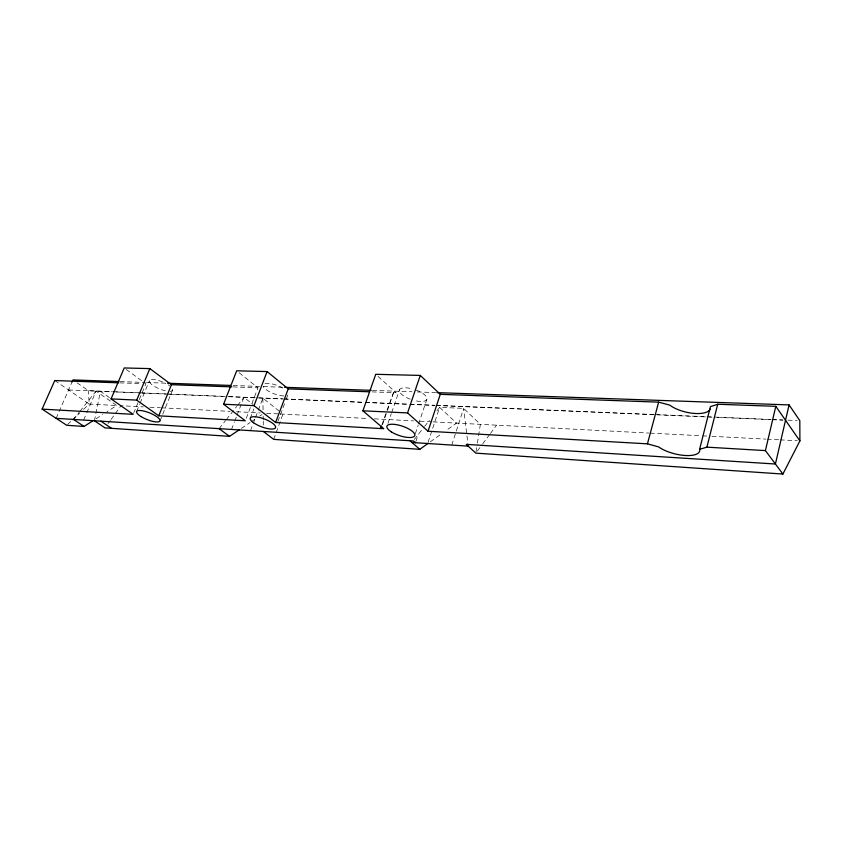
<?xml version="1.0" encoding="UTF-8"?>
<svg xmlns="http://www.w3.org/2000/svg" width="842" height="842" viewBox="0 0 842 842"><rect width="100%" height="100%" fill="white"/><g stroke="black" fill="none" stroke-linecap="round" stroke-linejoin="round"><path stroke-width="0.63" stroke-dasharray="4.21 3.16" d="M476.014 451.88L477.203 444.365M477.403 443.113L480.361 424.336L463.637 408.391L439.619 407.349L436.451 411.37M94.409 420.758L100.419 391.298L109.702 397.792M451.765 445.081L463.637 408.391L467.889 443.534M428.073 442.282L439.619 407.349L456.564 423.105L446.06 430.588M415.348 433.641L418.179 425.168M418.59 423.958L426.683 399.761M415.864 441.534L418.232 434.504M387.952 423.379L391.267 413.727M391.688 412.517L399.571 389.572M381.963 424.821L386.667 411.212M387.088 409.97L394.14 390.941L382.142 425.715M273.692 439.366L282.965 414.106L280.954 412.517M277.86 421.495L284.554 403.644M286.333 398.876L288.122 394.119M250.484 430.672L252.779 424.652M253.242 423.442L255.073 418.632M255.536 417.432L257.831 411.412M258.294 410.212L262.883 398.171L279.954 411.717M250.221 418.4L253.863 408.907M246.243 418.327L251.4 404.897M251.863 403.676L257.968 387.804L238.718 372.417M231.508 429.462L234.276 422.326M234.729 421.147L236.57 416.39M237.034 415.201L243.938 397.371L253.01 404.465M159.959 421.021L172.547 390.214M136.615 411.496L139.572 404.392M140.067 403.202L149.434 380.689M133.636 413.169L145.876 383.794L142.782 381.531M83.621 420.074L86.21 414.032M86.726 412.833L96.072 391.12L116.691 405.497L106.902 411.791M56.119 418.327L71.959 382.163M108.039 423.663L110.334 420.495M111.102 419.442L121.037 405.728L143.35 406.875M477.361 451.059L481.971 444.85M482.75 443.808L489.676 434.493M490.444 433.462L496.591 425.178M414.306 439.492L423.779 427.462M424.568 426.462L429.325 420.421M219.12 428.673L225.519 420.6M226.319 419.59L236.728 406.454M237.528 405.444L243.938 397.371M73.486 419.421L79.137 412.348M79.937 411.338L96.072 391.12M67.644 424.389L71.391 420.853M72.328 419.969L79.822 412.906M83.569 409.37L89.189 404.076L116.691 405.497M430.315 441.829L441.861 433.588M241.412 428.378L250.063 422.568M251.137 421.842L255.463 418.937M259.789 416.032L261.946 414.59M96.03 418.769L102.556 414.58M120.238 381.584L145.203 382.457M146.519 382.5L166.232 383.184M233.245 385.52L262.157 386.531M263.472 386.573L283.175 387.267M372.532 390.383L411.948 391.751M417.211 391.94L435.609 392.582M119.848 382.868L140.667 383.605M233.066 386.91L257.968 387.804M372.101 391.888L396.14 392.751L377.69 376.058M77.054 382.794L88.389 390.656L112.018 391.646M113.323 391.709L138.267 392.751M139.583 392.814L165.832 393.919M167.137 393.972L223.583 396.35M228.835 396.571L282.649 398.845M283.964 398.897L364.028 402.276M365.344 402.329L408.654 404.16M409.97 404.213L434.914 405.265M436.219 405.318L654.118 414.517M655.423 414.569L713.185 417M714.49 417.064L770.935 419.442M772.251 419.495L782.744 419.937M787.996 420.158L797.185 420.547M68.549 389.951L114.775 391.909M116.08 391.962L140.867 393.014M142.172 393.067L168.263 394.172M169.568 394.224L226.972 396.656M228.277 396.708L257.831 397.961M259.094 398.013L282.586 399.003M283.891 399.055L363.997 402.444M365.312 402.497L408.644 404.328M409.959 404.392L434.914 405.444M436.219 405.497L711.985 417.158M717.237 417.379L771.083 419.653M772.398 419.716L782.902 420.158M149.908 407.223L160.412 407.76M161.727 407.833L229.982 411.37M236.549 411.706L260.178 412.927M266.63 413.264L279.197 413.917M280.449 413.98L367.807 418.506M374.332 418.842L413.485 420.874M420.011 421.21L431.757 421.821M433.062 421.884L648.908 433.062M650.213 433.125L701.428 435.777M702.733 435.851L706.68 436.051M711.932 436.324L765.757 439.114M767.073 439.177L778.892 439.798M780.208 439.861L797.269 440.745M54.772 380.531L89.189 404.076L88.389 390.656M126.279 369.47L141.751 380.773M262.883 398.171L263.083 410.98M263.157 416.106L263.22 419.958M263.23 421.232L263.293 425.084M172.599 389.162A12.493 3.81 22.1 0 1 170.147 391.277M165.337 390.783A12.493 3.81 22.1 0 1 149.339 381.131A12.493 3.81 22.1 0 1 165.6 383.331M168.242 384.836A12.493 3.81 22.1 0 1 169.726 385.868M283.796 395.908A13.377 4.463 20.7 0 1 263.199 386.478M265.009 383.51A13.377 4.463 20.7 0 1 282.607 388.004M416.116 390.067A14.535 5.284 18.7 0 1 426.989 399.076A14.535 5.284 18.7 0 1 413.78 400.329M410.212 399.171A14.535 5.284 18.7 0 1 399.329 390.172A14.535 5.284 18.7 0 1 412.464 388.899"/><path stroke-width="1.26" d="M789.08 404.907L775.419 464.016L466.279 444.376L475.825 453.133L782.902 474.046L799.9 440.882L799.816 420.653L789.08 404.907L436.924 392.625M782.902 474.046L765.41 450.596L775.808 406.328L717.7 404.255L710.416 406.644L699.597 449.333A23.481 8.683 14 0 1 685.314 455.501A23.481 8.683 14 0 1 658.676 446.934L647.445 443.839L428.041 431.251L407.56 412.927L362.902 410.812L375.753 374.301L420.274 375.427L440.282 394.33L658.644 402.139L669.748 405.128A23.208 9.241 13.5 0 0 693.261 413.338A23.208 9.241 13.5 0 0 710.216 409.086M699.597 449.333L706.912 447.155L717.7 404.255M647.445 443.839L658.644 402.139M428.041 431.251L440.282 394.33M407.56 412.927L420.274 375.427M381.542 426.063L380.689 428.536L381.71 426.957M362.902 410.812L383.763 428.715L275.597 422.516L288.227 388.888L267.103 371.564L236.686 370.796L223.572 404.223L245.296 420.779L158.738 415.811L136.709 400.108L111.07 398.897L124.216 367.954L149.855 368.607L171.463 384.71L231.75 386.867M223.572 404.223L254.021 405.665L267.103 371.564M158.738 415.811L171.463 384.71M136.709 400.108L149.855 368.607M71.959 382.163L72.938 379.931L118.922 381.542M92.767 420.863L84.074 426.452L66.707 425.273L42.1 409.117L54.772 380.531L118.543 382.815M263.388 431.483L273.692 439.366L419.811 449.323L428.21 443.324M94.409 420.758L104.987 427.883L229.529 436.356L239.254 429.83M167.547 383.236L230.613 385.436M284.491 387.309L371.217 390.33M288.227 388.888L369.48 391.793M56.119 418.327L413.506 440.987L415.474 442.713L468.205 446.144M706.912 447.155L765.41 450.596M42.1 409.117L133.152 414.338L111.07 398.897M410.001 440.798L411.938 442.482L415.474 442.713M73.486 419.421L84.074 426.452M100.914 421.168L111.481 428.325M219.12 428.673L229.529 436.356M254.021 405.665L275.597 422.516M411.938 442.482L419.811 449.323M775.808 406.328L799.9 440.882M141.056 416.59A12.609 3.557 21.9 0 0 159.959 421.021A12.609 3.557 21.9 0 0 143.887 411.085A12.609 3.557 21.9 0 0 141.056 416.59M253.368 422.589A13.504 4.168 20.7 0 0 274.976 428.357A13.504 4.168 20.7 0 0 260.452 417.706A13.504 4.168 20.7 0 0 253.368 422.589M391.425 431.914A14.693 4.936 18.7 0 0 414.538 436.061A14.693 4.936 18.7 0 0 396.614 424.684A14.693 4.936 18.7 0 0 391.425 431.914"/></g></svg>
